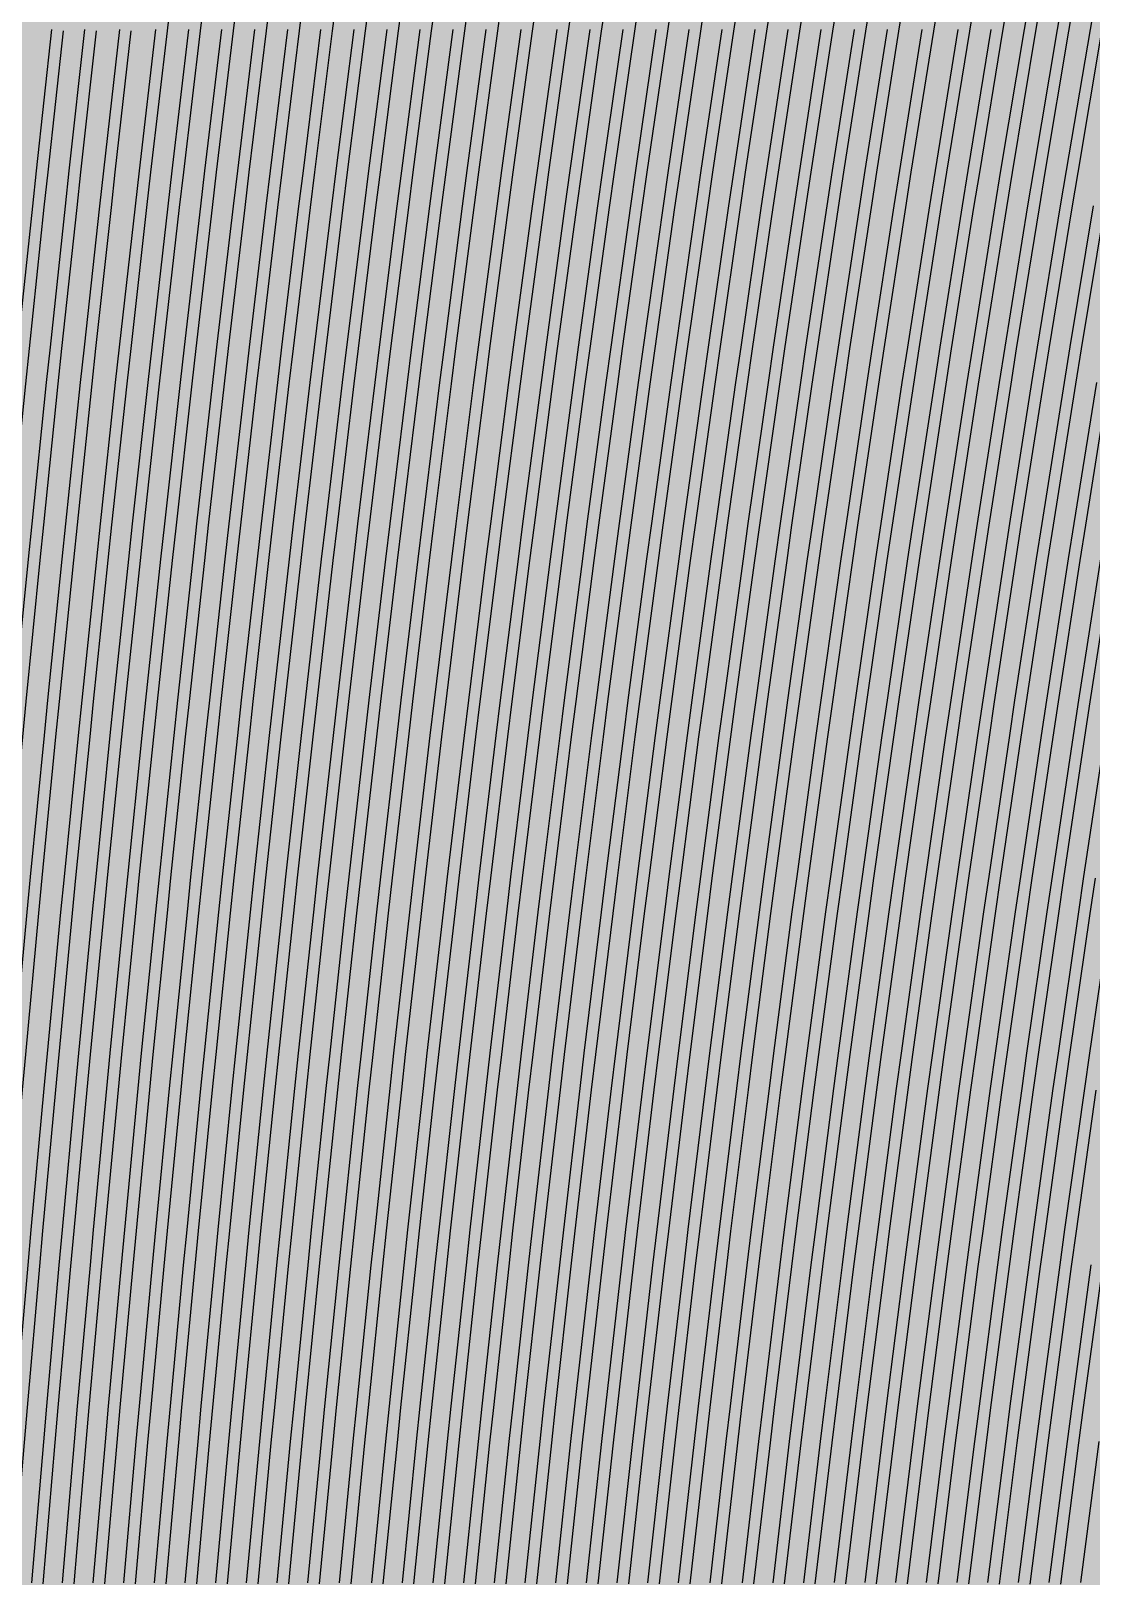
# Model space of a CAD drawing. Header units: metres. Extents: x -7240 to 10960, y -29667 to 1823.
# Drawn here: x 2195.5 to 2383.1, y -16984.4 to -16710.8 of the extents above; entities that cross this region are included whole.
import ezdxf

# ---------------------------------------------------------------- set-up
doc = ezdxf.new("R2010")
doc.units = ezdxf.units.M
doc.layers.add('Metal1', color=4, linetype='CONTINUOUS')
doc.layers.add('Polyimide', color=7, linetype='CONTINUOUS')

msp = doc.modelspace()

# ---------------------------------------------------------------- hatches: boundary and pattern name
at = {"layer": 'Polyimide'}
msp.add_hatch(color=7, dxfattribs=at).paths.add_polyline_path([(4088.45, -11806.89), (4098.72, -11851.21), (4115.58, -11893.47), (4138.63, -11932.7), (4167.35, -11967.99), (4201.08, -11998.53), (4239.03, -12023.62), (4280.35, -12042.68), (4349.18, -12073.73), (4413.2, -12113.76), (4471.26, -12162.04), (4522.3, -12217.69), (4565.39, -12279.7), (4599.74, -12346.94), (4624.73, -12418.19), (4639.91, -12492.16), (4645, -12567.5), (4639.91, -12642.84), (4624.73, -12716.8), (4599.74, -12788.06), (4565.39, -12855.3), (4522.3, -12917.31), (4471.26, -12972.96), (4413.2, -13021.24), (4349.18, -13061.27), (4280.35, -13092.32), (4239.03, -13111.38), (4201.08, -13136.47), (4167.35, -13167.01), (4138.63, -13202.3), (4115.58, -13241.52), (4098.72, -13283.78), (4088.45, -13328.11), (4085, -13373.48), (4085, -13567.5), (4099.45, -13861.55), (4142.64, -14152.77), (4214.18, -14438.35), (4313.36, -14715.55), (4439.24, -14981.69), (4590.59, -15234.21), (4765.97, -15470.68), (4963.68, -15688.82), (5181.82, -15886.53), (5418.29, -16061.91), (5670.81, -16213.26), (5936.95, -16339.14), (6214.15, -16438.32), (6499.73, -16509.85), (6790.95, -16553.05), (7085, -16567.5), (9960.38, -16567.5), (10038.79, -16571.35), (10116.45, -16582.87), (10192.6, -16601.95), (10266.52, -16628.4), (10337.49, -16661.96), (10404.83, -16702.32), (10467.89, -16749.09), (10526.06, -16801.81), (10578.78, -16859.98), (10625.55, -16923.04), (10665.91, -16990.38), (10699.48, -17061.35), (10725.93, -17135.27), (10745, -17211.43), (10756.52, -17289.08), (10760.38, -17367.5), (10760.38, -21957.3), (10721.61, -22012.91), (10685.97, -22070.59), (10653.58, -22130.14), (10624.53, -22191.39), (10598.92, -22254.16), (10576.82, -22318.25), (10558.3, -22383.46), (10543.41, -22449.6), (10532.21, -22516.46), (10524.72, -22583.84), (10520.97, -22651.53), (10520.97, -22719.32), (10524.72, -22787.01), (10532.21, -22854.38), (10543.41, -22921.24), (10558.3, -22987.38), (10576.82, -23052.6), (10598.92, -23116.68), (10624.53, -23179.45), (10653.58, -23240.71), (10685.97, -23300.26), (10721.61, -23357.93), (10760.38, -23413.54), (10760.38, -28667.5), (10756.52, -28745.91), (10745, -28823.57), (10725.93, -28899.73), (10699.48, -28973.65), (10665.91, -29044.62), (10625.55, -29111.96), (10578.78, -29175.01), (10526.06, -29233.19), (10467.89, -29285.91), (10404.83, -29332.68), (10337.49, -29373.04), (10266.52, -29406.6), (10192.6, -29433.05), (10116.45, -29452.13), (10038.79, -29463.65), (9960.38, -29467.5), (-6239.63, -29467.5), (-6318.04, -29463.65), (-6395.7, -29452.13), (-6471.85, -29433.05), (-6545.77, -29406.6), (-6616.74, -29373.04), (-6684.08, -29332.68), (-6747.14, -29285.91), (-6805.31, -29233.19), (-6858.03, -29175.01), (-6904.8, -29111.96), (-6945.16, -29044.62), (-6978.73, -28973.65), (-7005.18, -28899.73), (-7024.25, -28823.57), (-7035.77, -28745.91), (-7039.63, -28667.5), (-7039.63, -23426.32), (-6999.36, -23370.07), (-6962.33, -23311.63), (-6928.66, -23251.2), (-6898.45, -23188.96), (-6871.81, -23125.12), (-6848.81, -23059.88), (-6829.53, -22993.44), (-6814.04, -22926.02), (-6802.37, -22857.83), (-6794.57, -22789.09), (-6790.67, -22720.02), (-6790.67, -22650.84), (-6794.57, -22581.77), (-6802.37, -22513.03), (-6814.04, -22444.84), (-6829.53, -22377.42), (-6848.81, -22310.98), (-6871.81, -22245.74), (-6898.45, -22181.89), (-6928.66, -22119.66), (-6962.33, -22059.22), (-6999.36, -22000.79), (-7039.63, -21944.54), (-7039.63, -17367.5), (-7035.77, -17289.08), (-7024.25, -17211.43), (-7005.18, -17135.27), (-6978.73, -17061.35), (-6945.16, -16990.38), (-6904.8, -16923.04), (-6858.03, -16859.98), (-6805.31, -16801.81), (-6747.14, -16749.09), (-6684.08, -16702.32), (-6616.74, -16661.96), (-6545.77, -16628.4), (-6471.85, -16601.95), (-6395.7, -16582.87), (-6318.04, -16571.35), (-6239.63, -16567.5), (-3334, -16567.5), (-3039.95, -16553.05), (-2748.73, -16509.85), (-2463.15, -16438.32), (-2185.95, -16339.14), (-1919.81, -16213.26), (-1667.29, -16061.91), (-1430.82, -15886.53), (-1212.68, -15688.82), (-1014.97, -15470.68), (-839.59, -15234.21), (-688.24, -14981.69), (-562.36, -14715.55), (-463.18, -14438.35), (-391.64, -14152.77), (-348.45, -13861.55), (-334, -13567.5), (-334, -13373.48), (-337.45, -13328.11), (-347.72, -13283.78), (-364.58, -13241.52), (-387.63, -13202.3), (-416.35, -13167.01), (-450.08, -13136.47), (-488.03, -13111.38), (-529.35, -13092.32), (-529.35, -13092.32), (-598.18, -13061.27), (-662.2, -13021.24), (-720.26, -12972.96), (-771.3, -12917.31), (-814.39, -12855.3), (-848.74, -12788.06), (-873.73, -12716.8), (-888.91, -12642.84), (-894, -12567.5), (-888.91, -12492.16), (-873.73, -12418.19), (-848.74, -12346.94), (-814.39, -12279.7), (-771.3, -12217.69), (-720.26, -12162.04), (-662.2, -12113.76), (-598.18, -12073.73), (-529.35, -12042.68), (-488.03, -12023.62), (-450.08, -11998.53), (-416.35, -11967.99), (-387.63, -11932.7), (-364.58, -11893.47), (-347.72, -11851.21), (-337.45, -11806.89), (-334, -11761.52), (-334, -11074.31), (-337.45, -11028.94), (-347.72, -10984.62), (-364.58, -10942.36), (-387.63, -10903.13), (-416.35, -10867.84), (-450.08, -10837.3), (-488.03, -10812.21), (-529.35, -10793.16), (-529.35, -10793.16), (-598.18, -10762.1), (-662.2, -10722.07), (-720.26, -10673.8), (-771.3, -10618.15), (-814.39, -10556.13), (-848.74, -10488.89), (-873.73, -10417.64), (-888.91, -10343.67), (-894, -10268.33), (-888.91, -10192.99), (-873.73, -10119.03), (-848.74, -10047.77), (-814.39, -9980.53), (-771.3, -9918.52), (-720.26, -9862.87), (-662.2, -9814.59), (-598.18, -9774.56), (-529.35, -9743.51), (-488.03, -9724.45), (-450.08, -9699.36), (-416.35, -9668.82), (-387.63, -9633.53), (-364.58, -9594.31), (-347.72, -9552.05), (-337.45, -9507.72), (-334, -9462.35), (-334, -8775.14), (-337.45, -8729.78), (-347.72, -8685.45), (-364.58, -8643.19), (-387.63, -8603.96), (-416.35, -8568.68), (-450.08, -8538.14), (-488.03, -8513.05), (-529.35, -8493.99), (-529.35, -8493.99), (-598.18, -8462.94), (-662.2, -8422.91), (-720.26, -8374.63), (-771.3, -8318.98), (-814.39, -8256.97), (-848.74, -8189.73), (-873.73, -8118.47), (-888.91, -8044.5), (-894, -7969.17), (-888.91, -7893.83), (-873.73, -7819.86), (-848.74, -7748.61), (-814.39, -7681.36), (-771.3, -7619.35), (-720.26, -7563.7), (-662.2, -7515.42), (-598.18, -7475.4), (-529.35, -7444.34), (-529.35, -7444.34), (-488.03, -7425.28), (-450.08, -7400.2), (-416.35, -7369.66), (-387.63, -7334.37), (-364.58, -7295.14), (-347.72, -7252.88), (-337.45, -7208.56), (-334, -7163.19), (-334, -6475.98), (-337.45, -6430.61), (-347.72, -6386.29), (-364.58, -6344.02), (-387.63, -6304.8), (-416.35, -6269.51), (-450.08, -6238.97), (-488.03, -6213.88), (-529.35, -6194.82), (-529.35, -6194.82), (-598.18, -6163.77), (-662.2, -6123.74), (-720.26, -6075.46), (-771.3, -6019.81), (-814.39, -5957.8), (-848.74, -5890.56), (-873.73, -5819.31), (-888.91, -5745.34), (-894, -5670), (-888.91, -5594.66), (-873.73, -5520.69), (-848.74, -5449.44), (-814.39, -5382.2), (-771.3, -5320.19), (-720.26, -5264.54), (-662.2, -5216.26), (-598.18, -5176.23), (-529.35, -5145.18), (-529.35, -5145.18), (-488.03, -5126.12), (-450.08, -5101.03), (-416.35, -5070.49), (-387.63, -5035.2), (-364.58, -4995.98), (-347.72, -4953.71), (-337.45, -4909.39), (-334, -4864.02), (-334, 380), (-334, 1522.5), (-289, 1522.5), (-288.78, 1515.63), (-288.1, 1508.79), (-286.98, 1502.02), (-285.42, 1495.32), (-283.43, 1488.75), (-281.01, 1482.32), (-278.17, 1476.06), (-274.93, 1470), (-271.3, 1464.17), (-267.3, 1458.58), (-262.94, 1453.27), (-258.25, 1448.25), (-253.23, 1443.56), (-247.92, 1439.2), (-242.33, 1435.2), (-236.5, 1431.57), (-230.44, 1428.33), (-224.18, 1425.49), (-217.75, 1423.07), (-211.18, 1421.08), (-204.48, 1419.52), (-197.71, 1418.4), (-190.87, 1417.72), (-184, 1417.5), (-177.13, 1417.72), (-170.29, 1418.4), (-163.52, 1419.52), (-156.82, 1421.08), (-150.25, 1423.07), (-143.82, 1425.49), (-137.56, 1428.33), (-131.5, 1431.57), (-125.67, 1435.2), (-120.08, 1439.2), (-114.77, 1443.56), (-109.75, 1448.25), (-105.06, 1453.27), (-100.7, 1458.58), (-96.7, 1464.17), (-93.07, 1470), (-89.83, 1476.06), (-86.99, 1482.32), (-84.57, 1488.75), (-82.58, 1495.32), (-81.02, 1502.02), (-79.9, 1508.79), (-79.22, 1515.63), (-79, 1522.5), (1786, 1522.5), (3835, 1522.5), (3835.21, 1529.04), (3835.86, 1535.55), (3836.92, 1542.01), (3838.41, 1548.38), (3840.31, 1554.64), (3842.61, 1560.77), (3845.31, 1566.73), (3848.4, 1572.5), (3851.85, 1578.06), (3855.66, 1583.38), (3859.82, 1588.43), (3864.29, 1593.21), (3869.07, 1597.68), (3874.12, 1601.84), (3879.44, 1605.65), (3885, 1609.1), (3890.77, 1612.19), (3896.73, 1614.89), (3902.86, 1617.19), (3909.12, 1619.09), (3915.49, 1620.58), (3921.95, 1621.64), (3928.46, 1622.29), (3935, 1622.5), (3941.54, 1622.29), (3948.05, 1621.64), (3954.51, 1620.58), (3960.88, 1619.09), (3967.14, 1617.19), (3973.27, 1614.89), (3979.23, 1612.19), (3985, 1609.1), (3990.56, 1605.65), (3995.88, 1601.84), (4000.93, 1597.68), (4005.71, 1593.21), (4010.18, 1588.43), (4014.34, 1583.38), (4018.15, 1578.06), (4021.6, 1572.5), (4024.69, 1566.73), (4027.39, 1560.77), (4029.69, 1554.64), (4031.59, 1548.38), (4033.08, 1542.01), (4034.14, 1535.55), (4034.79, 1529.04), (4035, 1522.5), (4085, 1522.5), (4085, 380), (4085, 330), (4085, -4864.02), (4088.45, -4909.39), (4098.72, -4953.71), (4115.58, -4995.98), (4138.63, -5035.2), (4167.35, -5070.49), (4201.08, -5101.03), (4239.03, -5126.12), (4280.35, -5145.18), (4280.35, -5145.18), (4349.18, -5176.23), (4413.2, -5216.26), (4471.26, -5264.54), (4522.3, -5320.19), (4565.39, -5382.2), (4599.74, -5449.44), (4624.73, -5520.69), (4639.91, -5594.66), (4645, -5670), (4639.91, -5745.34), (4624.73, -5819.31), (4599.74, -5890.56), (4565.39, -5957.8), (4522.3, -6019.81), (4471.26, -6075.46), (4413.2, -6123.74), (4349.18, -6163.77), (4280.35, -6194.82), (4239.03, -6213.88), (4201.08, -6238.97), (4167.35, -6269.51), (4138.63, -6304.8), (4115.58, -6344.02), (4098.72, -6386.29), (4088.45, -6430.61), (4085, -6475.98), (4085, -11761.52), (4088.45, -11806.89)])

# ---------------------------------------------------------------- linework, layer by layer
at = {"layer": 'Metal1'}
for points in [[(2383.86, -16617.19), (2379.3, -16642.17), (2378.17, -16648.43), (2373.77, -16673.41), (2372.68, -16679.66), (2368.43, -16704.64), (2367.38, -16710.9), (2363.29, -16735.88), (2362.28, -16742.13), (2358.33, -16767.11), (2357.36, -16773.37), (2353.57, -16798.35), (2352.63, -16804.6), (2348.98, -16829.58), (2348.09, -16835.84), (2344.59, -16860.82), (2343.73, -16867.07), (2340.37, -16892.05), (2339.54, -16898.31), (2336.33, -16923.29), (2335.54, -16929.54), (2332.46, -16954.52), (2331.71, -16960.78), (2328.77, -16985.76)], [(2332.22, -16985.53), (2335.19, -16960.54), (2335.95, -16954.28), (2339.06, -16929.29), (2339.85, -16923.03), (2343.11, -16898.05), (2343.94, -16891.79), (2347.34, -16866.8), (2348.21, -16860.54), (2351.75, -16835.55), (2352.65, -16829.29), (2356.34, -16804.31), (2357.29, -16798.05), (2361.12, -16773.06), (2362.11, -16766.8), (2366.1, -16741.82), (2367.11, -16735.55), (2371.26, -16710.57), (2372.32, -16704.31), (2376.61, -16679.32), (2377.71, -16673.06), (2382.17, -16648.08), (2383.3, -16641.81)], [(2384.13, -16648.43), (2379.68, -16673.41), (2378.58, -16679.67), (2374.29, -16704.64), (2373.23, -16710.9), (2369.09, -16735.88), (2368.07, -16742.13), (2364.08, -16767.11), (2363.1, -16773.37), (2359.26, -16798.35), (2358.32, -16804.6), (2354.63, -16829.58), (2353.73, -16835.84), (2350.19, -16860.82), (2349.32, -16867.07), (2345.92, -16892.05), (2345.09, -16898.31), (2341.84, -16923.29), (2341.04, -16929.54), (2337.93, -16954.52), (2337.17, -16960.78), (2334.2, -16985.76)], [(2337.65, -16985.52), (2340.65, -16960.54), (2341.42, -16954.28), (2344.56, -16929.29), (2345.37, -16923.03), (2348.65, -16898.05), (2349.5, -16891.78), (2352.93, -16866.8), (2353.81, -16860.54), (2357.39, -16835.55), (2358.3, -16829.29), (2362.03, -16804.31), (2362.98, -16798.04), (2366.86, -16773.06), (2367.85, -16766.8), (2371.89, -16741.81), (2372.92, -16735.55), (2377.1, -16710.57), (2378.17, -16704.3), (2382.52, -16679.32), (2383.63, -16673.06)], [(2384.49, -16679.67), (2380.14, -16704.64), (2379.08, -16710.9), (2374.89, -16735.88), (2373.86, -16742.14), (2369.83, -16767.11), (2368.84, -16773.37), (2364.96, -16798.35), (2364.01, -16804.6), (2360.28, -16829.58), (2359.37, -16835.84), (2355.79, -16860.82), (2354.91, -16867.07), (2351.48, -16892.05), (2350.64, -16898.31), (2347.35, -16923.29), (2346.54, -16929.54), (2343.4, -16954.52), (2342.63, -16960.78), (2339.63, -16985.76)], [(2220.29, -16704.59), (2219.55, -16710.84), (2216.64, -16735.83), (2215.93, -16742.08), (2213.13, -16767.07), (2212.44, -16773.32), (2209.75, -16798.3), (2209.09, -16804.55), (2206.5, -16829.54), (2205.87, -16835.79), (2203.38, -16860.78), (2202.77, -16867.03), (2200.39, -16892.01), (2199.81, -16898.26), (2197.52, -16923.25), (2196.97, -16929.5), (2194.78, -16954.49), (2194.25, -16960.74), (2192.17, -16985.72)], [(2226.15, -16704.59), (2225.39, -16710.85), (2222.44, -16735.83), (2221.72, -16742.08), (2218.88, -16767.07), (2218.18, -16773.32), (2215.45, -16798.3), (2214.78, -16804.56), (2212.15, -16829.54), (2211.5, -16835.79), (2208.98, -16860.78), (2208.36, -16867.03), (2205.94, -16892.01), (2205.35, -16898.27), (2203.04, -16923.25), (2202.47, -16929.5), (2200.25, -16954.49), (2199.71, -16960.74), (2197.6, -16985.73)], [(2232, -16704.6), (2231.24, -16710.85), (2228.25, -16735.83), (2227.51, -16742.08), (2224.63, -16767.07), (2223.92, -16773.32), (2221.14, -16798.31), (2220.46, -16804.56), (2217.8, -16829.54), (2217.14, -16835.79), (2214.58, -16860.78), (2213.95, -16867.03), (2211.5, -16892.02), (2210.9, -16898.27), (2208.55, -16923.25), (2207.97, -16929.5), (2205.72, -16954.49), (2205.17, -16960.74), (2203.03, -16985.73)], [(2237.86, -16704.6), (2237.09, -16710.85), (2234.05, -16735.83), (2233.3, -16742.09), (2230.37, -16767.07), (2229.66, -16773.32), (2226.84, -16798.31), (2226.15, -16804.56), (2223.44, -16829.54), (2222.78, -16835.8), (2220.18, -16860.78), (2219.55, -16867.03), (2217.05, -16892.02), (2216.44, -16898.27), (2214.06, -16923.25), (2213.47, -16929.51), (2211.19, -16954.49), (2210.64, -16960.74), (2208.46, -16985.73)], [(2243.72, -16704.6), (2242.93, -16710.85), (2239.85, -16735.84), (2239.09, -16742.09), (2236.12, -16767.07), (2235.39, -16773.32), (2232.54, -16798.31), (2231.84, -16804.56), (2229.09, -16829.55), (2228.42, -16835.8), (2225.78, -16860.78), (2225.14, -16867.03), (2222.61, -16892.02), (2221.99, -16898.27), (2219.57, -16923.26), (2218.98, -16929.51), (2216.66, -16954.49), (2216.1, -16960.74), (2213.89, -16985.73)], [(2249.57, -16704.6), (2248.78, -16710.85), (2245.65, -16735.84), (2244.88, -16742.09), (2241.87, -16767.07), (2241.13, -16773.33), (2238.23, -16798.31), (2237.52, -16804.56), (2234.74, -16829.55), (2234.06, -16835.8), (2231.38, -16860.78), (2230.73, -16867.04), (2228.16, -16892.02), (2227.54, -16898.27), (2225.08, -16923.26), (2224.48, -16929.51), (2222.13, -16954.49), (2221.56, -16960.74), (2219.32, -16985.73)], [(2255.43, -16704.6), (2254.62, -16710.86), (2251.45, -16735.84), (2250.67, -16742.09), (2247.62, -16767.08), (2246.87, -16773.33), (2243.93, -16798.31), (2243.21, -16804.56), (2240.39, -16829.55), (2239.69, -16835.8), (2236.98, -16860.79), (2236.32, -16867.04), (2233.72, -16892.02), (2233.08, -16898.27), (2230.59, -16923.26), (2229.98, -16929.51), (2227.6, -16954.49), (2227.02, -16960.75), (2224.75, -16985.73)], [(2261.29, -16704.61), (2260.47, -16710.86), (2257.25, -16735.84), (2256.46, -16742.09), (2253.37, -16767.08), (2252.61, -16773.33), (2249.63, -16798.31), (2248.9, -16804.57), (2246.03, -16829.55), (2245.33, -16835.8), (2242.58, -16860.79), (2241.91, -16867.04), (2239.27, -16892.02), (2238.63, -16898.27), (2236.1, -16923.26), (2235.49, -16929.51), (2233.07, -16954.5), (2232.48, -16960.75), (2230.18, -16985.73)], [(2267.15, -16704.61), (2266.31, -16710.86), (2263.06, -16735.84), (2262.25, -16742.1), (2259.12, -16767.08), (2258.35, -16773.33), (2255.32, -16798.32), (2254.58, -16804.57), (2251.68, -16829.55), (2250.97, -16835.8), (2248.18, -16860.79), (2247.5, -16867.04), (2244.83, -16892.02), (2244.17, -16898.28), (2241.61, -16923.26), (2240.99, -16929.51), (2238.54, -16954.5), (2237.94, -16960.75), (2235.61, -16985.73)], [(2273, -16704.61), (2272.16, -16710.86), (2268.86, -16735.84), (2268.05, -16742.1), (2264.86, -16767.08), (2264.08, -16773.33), (2261.02, -16798.32), (2260.27, -16804.57), (2257.33, -16829.55), (2256.61, -16835.81), (2253.78, -16860.79), (2253.09, -16867.04), (2250.38, -16892.03), (2249.72, -16898.28), (2247.13, -16923.26), (2246.49, -16929.51), (2244.01, -16954.5), (2243.4, -16960.75), (2241.04, -16985.74)], [(2278.86, -16704.61), (2278.01, -16710.86), (2274.66, -16735.85), (2273.84, -16742.1), (2270.61, -16767.08), (2269.82, -16773.34), (2266.72, -16798.32), (2265.96, -16804.57), (2262.98, -16829.55), (2262.25, -16835.81), (2259.38, -16860.79), (2258.68, -16867.04), (2255.94, -16892.03), (2255.26, -16898.28), (2252.64, -16923.26), (2251.99, -16929.52), (2249.48, -16954.5), (2248.87, -16960.75), (2246.47, -16985.74)], [(2285.04, -16704.61), (2284.17, -16710.87), (2280.76, -16735.85), (2279.92, -16742.1), (2276.64, -16767.08), (2275.84, -16773.34), (2272.68, -16798.32), (2271.9, -16804.57), (2268.87, -16829.56), (2268.12, -16835.81), (2265.21, -16860.79), (2264.49, -16867.05), (2261.7, -16892.03), (2261.02, -16898.28), (2258.34, -16923.27), (2257.68, -16929.52), (2255.13, -16954.5), (2254.5, -16960.75), (2252.06, -16985.74)], [(2291.43, -16704.62), (2290.54, -16710.87), (2287.06, -16735.85), (2286.21, -16742.11), (2282.86, -16767.09), (2282.03, -16773.34), (2278.81, -16798.32), (2278.02, -16804.58), (2274.92, -16829.56), (2274.16, -16835.81), (2271.18, -16860.8), (2270.45, -16867.05), (2267.6, -16892.03), (2266.9, -16898.28), (2264.17, -16923.27), (2263.5, -16929.52), (2260.89, -16954.5), (2260.25, -16960.76), (2257.76, -16985.74)], [(2297.29, -16704.62), (2296.39, -16710.87), (2292.87, -16735.85), (2292, -16742.11), (2288.61, -16767.09), (2287.77, -16773.34), (2284.51, -16798.32), (2283.71, -16804.58), (2280.57, -16829.56), (2279.8, -16835.81), (2276.78, -16860.8), (2276.05, -16867.05), (2273.16, -16892.03), (2272.45, -16898.29), (2269.68, -16923.27), (2269, -16929.52), (2266.36, -16954.51), (2265.71, -16960.76), (2263.19, -16985.74)], [(2303.15, -16704.62), (2302.24, -16710.87), (2298.67, -16735.85), (2297.79, -16742.11), (2294.35, -16767.09), (2293.51, -16773.34), (2290.2, -16798.33), (2289.39, -16804.58), (2286.21, -16829.56), (2285.43, -16835.82), (2282.38, -16860.8), (2281.64, -16867.05), (2278.71, -16892.03), (2277.99, -16898.29), (2275.19, -16923.27), (2274.51, -16929.52), (2271.83, -16954.51), (2271.17, -16960.76), (2268.62, -16985.74)], [(2309, -16704.62), (2308.08, -16710.88), (2304.47, -16735.86), (2303.58, -16742.11), (2300.1, -16767.09), (2299.25, -16773.35), (2295.9, -16798.33), (2295.08, -16804.58), (2291.86, -16829.56), (2291.07, -16835.82), (2287.98, -16860.8), (2287.23, -16867.05), (2284.27, -16892.04), (2283.54, -16898.29), (2280.7, -16923.27), (2280.01, -16929.52), (2277.3, -16954.51), (2276.63, -16960.76), (2274.05, -16985.74)], [(2314.86, -16704.62), (2313.93, -16710.88), (2310.27, -16735.86), (2309.37, -16742.11), (2305.85, -16767.09), (2304.99, -16773.35), (2301.6, -16798.33), (2300.77, -16804.58), (2297.51, -16829.57), (2296.71, -16835.82), (2293.58, -16860.8), (2292.82, -16867.05), (2289.82, -16892.04), (2289.09, -16898.29), (2286.22, -16923.27), (2285.51, -16929.53), (2282.77, -16954.51), (2282.1, -16960.76), (2279.48, -16985.75)], [(2320.72, -16704.62), (2319.77, -16710.88), (2316.07, -16735.86), (2315.16, -16742.12), (2311.6, -16767.1), (2310.72, -16773.35), (2307.29, -16798.33), (2306.45, -16804.59), (2303.16, -16829.57), (2302.35, -16835.82), (2299.18, -16860.8), (2298.41, -16867.06), (2295.37, -16892.04), (2294.63, -16898.29), (2291.73, -16923.27), (2291.02, -16929.53), (2288.24, -16954.51), (2287.56, -16960.76), (2284.91, -16985.75)], [(2326.57, -16704.63), (2325.62, -16710.88), (2321.87, -16735.86), (2320.95, -16742.12), (2317.35, -16767.1), (2316.46, -16773.35), (2312.99, -16798.33), (2312.14, -16804.59), (2308.8, -16829.57), (2307.99, -16835.82), (2304.78, -16860.8), (2304, -16867.06), (2300.93, -16892.04), (2300.18, -16898.29), (2297.24, -16923.28), (2296.52, -16929.53), (2293.71, -16954.51), (2293.02, -16960.76), (2290.34, -16985.75)], [(2332.43, -16704.63), (2331.46, -16710.88), (2327.68, -16735.86), (2326.74, -16742.12), (2323.1, -16767.1), (2322.2, -16773.35), (2318.69, -16798.33), (2317.83, -16804.59), (2314.45, -16829.57), (2313.62, -16835.82), (2310.38, -16860.81), (2309.59, -16867.06), (2306.48, -16892.04), (2305.72, -16898.29), (2302.75, -16923.28), (2302.02, -16929.53), (2299.18, -16954.51), (2298.48, -16960.77), (2295.77, -16985.75)], [(2338.29, -16704.63), (2337.31, -16710.89), (2333.48, -16735.87), (2332.53, -16742.12), (2328.84, -16767.1), (2327.94, -16773.36), (2324.39, -16798.34), (2323.51, -16804.59), (2320.1, -16829.57), (2319.26, -16835.83), (2315.98, -16860.81), (2315.18, -16867.06), (2312.04, -16892.04), (2311.27, -16898.3), (2308.26, -16923.28), (2307.52, -16929.53), (2304.65, -16954.51), (2303.94, -16960.77), (2301.19, -16985.75)], [(2344.14, -16704.63), (2343.16, -16710.89), (2339.28, -16735.87), (2338.33, -16742.12), (2334.59, -16767.1), (2333.67, -16773.36), (2330.08, -16798.34), (2329.2, -16804.59), (2325.75, -16829.57), (2324.9, -16835.83), (2321.59, -16860.81), (2320.77, -16867.06), (2317.59, -16892.04), (2316.82, -16898.3), (2313.77, -16923.28), (2313.03, -16929.53), (2310.12, -16954.52), (2309.4, -16960.77), (2306.62, -16985.75)], [(2350, -16704.63), (2349, -16710.89), (2345.08, -16735.87), (2344.12, -16742.12), (2340.34, -16767.1), (2339.41, -16773.36), (2335.78, -16798.34), (2334.89, -16804.59), (2331.39, -16829.57), (2330.54, -16835.83), (2327.19, -16860.81), (2326.36, -16867.06), (2323.15, -16892.05), (2322.36, -16898.3), (2319.28, -16923.28), (2318.53, -16929.53), (2315.59, -16954.52), (2314.87, -16960.77), (2312.05, -16985.75)], [(2356.18, -16704.64), (2355.16, -16710.89), (2351.18, -16735.87), (2350.2, -16742.13), (2346.37, -16767.11), (2345.43, -16773.36), (2341.74, -16798.34), (2340.83, -16804.6), (2337.29, -16829.58), (2336.42, -16835.83), (2333.01, -16860.81), (2332.18, -16867.07), (2328.91, -16892.05), (2328.11, -16898.3), (2324.99, -16923.28), (2324.22, -16929.54), (2321.23, -16954.52), (2320.5, -16960.77), (2317.65, -16985.75)], [(2362.57, -16704.64), (2361.54, -16710.9), (2357.48, -16735.87), (2356.49, -16742.13), (2352.58, -16767.11), (2351.63, -16773.36), (2347.87, -16798.34), (2346.95, -16804.6), (2343.34, -16829.58), (2342.45, -16835.83), (2338.99, -16860.81), (2338.14, -16867.07), (2334.81, -16892.05), (2334, -16898.3), (2330.82, -16923.29), (2330.04, -16929.54), (2326.99, -16954.52), (2326.25, -16960.77), (2323.34, -16985.76)], [(2343.08, -16985.52), (2346.11, -16960.54), (2346.89, -16954.28), (2350.06, -16929.29), (2350.88, -16923.03), (2354.2, -16898.04), (2355.05, -16891.78), (2358.52, -16866.8), (2359.41, -16860.54), (2363.02, -16835.55), (2363.95, -16829.29), (2367.72, -16804.31), (2368.68, -16798.04), (2372.6, -16773.06), (2373.6, -16766.8), (2377.68, -16741.81), (2378.72, -16735.55), (2382.95, -16710.57), (2384.03, -16704.3)], [(2173.45, -16985.56), (2175.41, -16960.57), (2175.91, -16954.32), (2177.96, -16929.33), (2178.49, -16923.08), (2180.63, -16898.09), (2181.18, -16891.83), (2183.42, -16866.84), (2183.99, -16860.59), (2186.32, -16835.6), (2186.92, -16829.34), (2189.35, -16804.35), (2189.97, -16798.1), (2192.5, -16773.11), (2193.15, -16766.85), (2195.78, -16741.86), (2196.45, -16735.61), (2199.18, -16710.62)], [(2201.17, -16710.84), (2198.44, -16735.82), (2197.77, -16742.07), (2195.14, -16767.06), (2194.49, -16773.31), (2191.96, -16798.3), (2191.34, -16804.55), (2188.91, -16829.53), (2188.31, -16835.78), (2185.98, -16860.77), (2185.41, -16867.02), (2183.17, -16892.01), (2182.62, -16898.26), (2180.48, -16923.24), (2179.96, -16929.49), (2177.91, -16954.48), (2177.41, -16960.73), (2175.45, -16985.72)], [(2178.88, -16985.56), (2180.87, -16960.57), (2181.38, -16954.32), (2183.47, -16929.33), (2184, -16923.07), (2186.18, -16898.08), (2186.73, -16891.83), (2189.01, -16866.84), (2189.59, -16860.58), (2191.96, -16835.59), (2192.57, -16829.34), (2195.04, -16804.35), (2195.67, -16798.1), (2198.24, -16773.11), (2198.9, -16766.85), (2201.57, -16741.86), (2202.25, -16735.61), (2205.02, -16710.62)], [(2207.01, -16710.84), (2204.24, -16735.82), (2203.56, -16742.08), (2200.88, -16767.06), (2200.23, -16773.31), (2197.66, -16798.3), (2197.03, -16804.55), (2194.56, -16829.53), (2193.95, -16835.79), (2191.58, -16860.77), (2191, -16867.02), (2188.73, -16892.01), (2188.17, -16898.26), (2185.99, -16923.25), (2185.46, -16929.5), (2183.38, -16954.48), (2182.87, -16960.73), (2180.88, -16985.72)], [(2184.48, -16985.56), (2186.51, -16960.57), (2187.03, -16954.32), (2189.16, -16929.33), (2189.7, -16923.07), (2191.93, -16898.08), (2192.5, -16891.83), (2194.82, -16866.84), (2195.41, -16860.58), (2197.84, -16835.59), (2198.46, -16829.34), (2200.98, -16804.35), (2201.63, -16798.09), (2204.25, -16773.1), (2204.92, -16766.85), (2207.66, -16741.86), (2208.35, -16735.6), (2211.19, -16710.61)], [(2213.17, -16710.84), (2210.34, -16735.83), (2209.64, -16742.08), (2206.91, -16767.06), (2206.24, -16773.31), (2203.62, -16798.3), (2202.97, -16804.55), (2200.45, -16829.54), (2199.83, -16835.79), (2197.41, -16860.77), (2196.81, -16867.02), (2194.49, -16892.01), (2193.92, -16898.26), (2191.69, -16923.25), (2191.15, -16929.5), (2189.02, -16954.49), (2188.5, -16960.74), (2186.47, -16985.72)], [(2190.18, -16985.56), (2192.26, -16960.57), (2192.79, -16954.32), (2194.97, -16929.32), (2195.53, -16923.07), (2197.81, -16898.08), (2198.4, -16891.83), (2200.78, -16866.84), (2201.39, -16860.58), (2203.88, -16835.59), (2204.51, -16829.34), (2207.1, -16804.35), (2207.76, -16798.09), (2210.45, -16773.1), (2211.14, -16766.85), (2213.94, -16741.86), (2214.66, -16735.6), (2217.56, -16710.61)], [(2195.61, -16985.56), (2197.72, -16960.57), (2198.26, -16954.31), (2200.48, -16929.32), (2201.04, -16923.07), (2203.36, -16898.08), (2203.95, -16891.82), (2206.37, -16866.83), (2206.99, -16860.58), (2209.51, -16835.59), (2210.16, -16829.33), (2212.79, -16804.34), (2213.46, -16798.09), (2216.19, -16773.1), (2216.89, -16766.84), (2219.73, -16741.85), (2220.46, -16735.6), (2223.41, -16710.61)], [(2201.04, -16985.56), (2203.18, -16960.57), (2203.73, -16954.31), (2205.98, -16929.32), (2206.56, -16923.07), (2208.91, -16898.08), (2209.51, -16891.82), (2211.96, -16866.83), (2212.59, -16860.58), (2215.15, -16835.59), (2215.81, -16829.33), (2218.47, -16804.34), (2219.16, -16798.09), (2221.93, -16773.1), (2222.64, -16766.84), (2225.52, -16741.85), (2226.26, -16735.6), (2229.25, -16710.61)], [(2206.47, -16985.56), (2208.64, -16960.57), (2209.2, -16954.31), (2211.48, -16929.32), (2212.07, -16923.07), (2214.45, -16898.08), (2215.06, -16891.82), (2217.56, -16866.83), (2218.19, -16860.58), (2220.79, -16835.59), (2221.45, -16829.33), (2224.16, -16804.34), (2224.85, -16798.09), (2227.67, -16773.1), (2228.39, -16766.84), (2231.31, -16741.85), (2232.06, -16735.6), (2235.1, -16710.61)], [(2211.9, -16985.56), (2214.11, -16960.56), (2214.67, -16954.31), (2216.99, -16929.32), (2217.58, -16923.06), (2220, -16898.08), (2220.62, -16891.82), (2223.15, -16866.83), (2223.79, -16860.57), (2226.43, -16835.59), (2227.1, -16829.33), (2229.85, -16804.34), (2230.55, -16798.08), (2233.41, -16773.1), (2234.14, -16766.84), (2237.11, -16741.85), (2237.86, -16735.59), (2240.95, -16710.61)], [(2217.33, -16985.55), (2219.57, -16960.56), (2220.14, -16954.31), (2222.49, -16929.32), (2223.09, -16923.06), (2225.55, -16898.07), (2226.17, -16891.82), (2228.74, -16866.83), (2229.39, -16860.57), (2232.07, -16835.58), (2232.75, -16829.33), (2235.54, -16804.34), (2236.25, -16798.08), (2239.15, -16773.09), (2239.88, -16766.84), (2242.9, -16741.85), (2243.67, -16735.59), (2246.79, -16710.6)], [(2222.76, -16985.55), (2225.03, -16960.56), (2225.61, -16954.31), (2227.99, -16929.32), (2228.6, -16923.06), (2231.09, -16898.07), (2231.73, -16891.82), (2234.33, -16866.83), (2234.99, -16860.57), (2237.71, -16835.58), (2238.4, -16829.33), (2241.22, -16804.34), (2241.94, -16798.08), (2244.88, -16773.09), (2245.63, -16766.84), (2248.69, -16741.85), (2249.47, -16735.59), (2252.64, -16710.6)], [(2228.19, -16985.55), (2230.49, -16960.56), (2231.08, -16954.31), (2233.49, -16929.32), (2234.11, -16923.06), (2236.64, -16898.07), (2237.28, -16891.82), (2239.92, -16866.83), (2240.59, -16860.57), (2243.34, -16835.58), (2244.05, -16829.32), (2246.91, -16804.34), (2247.64, -16798.08), (2250.62, -16773.09), (2251.38, -16766.83), (2254.48, -16741.85), (2255.27, -16735.59), (2258.49, -16710.6)], [(2233.62, -16985.55), (2235.95, -16960.56), (2236.55, -16954.3), (2239, -16929.32), (2239.62, -16923.06), (2242.18, -16898.07), (2242.84, -16891.81), (2245.51, -16866.83), (2246.19, -16860.57), (2248.98, -16835.58), (2249.69, -16829.32), (2252.6, -16804.33), (2253.34, -16798.08), (2256.36, -16773.09), (2257.13, -16766.83), (2260.27, -16741.84), (2261.07, -16735.59), (2264.33, -16710.6)], [(2239.05, -16985.55), (2241.41, -16960.56), (2242.02, -16954.3), (2244.5, -16929.31), (2245.14, -16923.06), (2247.73, -16898.07), (2248.39, -16891.81), (2251.1, -16866.82), (2251.8, -16860.57), (2254.62, -16835.58), (2255.34, -16829.32), (2258.28, -16804.33), (2259.04, -16798.08), (2262.1, -16773.09), (2262.88, -16766.83), (2266.06, -16741.84), (2266.87, -16735.58), (2270.18, -16710.6)], [(2244.48, -16985.55), (2246.88, -16960.56), (2247.49, -16954.3), (2250, -16929.31), (2250.65, -16923.06), (2253.28, -16898.07), (2253.95, -16891.81), (2256.69, -16866.82), (2257.4, -16860.57), (2260.26, -16835.58), (2260.99, -16829.32), (2263.97, -16804.33), (2264.73, -16798.07), (2267.84, -16773.09), (2268.63, -16766.83), (2271.85, -16741.84), (2272.68, -16735.58), (2276.02, -16710.6)], [(2250.07, -16985.55), (2252.51, -16960.56), (2253.14, -16954.3), (2255.7, -16929.31), (2256.35, -16923.05), (2259.03, -16898.07), (2259.71, -16891.81), (2262.51, -16866.82), (2263.22, -16860.56), (2266.14, -16835.58), (2266.88, -16829.32), (2269.92, -16804.33), (2270.69, -16798.07), (2273.85, -16773.08), (2274.66, -16766.83), (2277.94, -16741.84), (2278.78, -16735.58), (2282.19, -16710.59)], [(2255.77, -16985.54), (2258.26, -16960.55), (2258.9, -16954.3), (2261.51, -16929.31), (2262.18, -16923.05), (2264.91, -16898.06), (2265.61, -16891.81), (2268.47, -16866.82), (2269.2, -16860.56), (2272.17, -16835.57), (2272.93, -16829.32), (2276.03, -16804.33), (2276.83, -16798.07), (2280.05, -16773.08), (2280.87, -16766.82), (2284.23, -16741.84), (2285.08, -16735.58), (2288.56, -16710.59)], [(2261.2, -16985.54), (2263.72, -16960.55), (2264.37, -16954.3), (2267.02, -16929.31), (2267.69, -16923.05), (2270.46, -16898.06), (2271.17, -16891.81), (2274.06, -16866.82), (2274.8, -16860.56), (2277.81, -16835.57), (2278.58, -16829.31), (2281.72, -16804.33), (2282.52, -16798.07), (2285.79, -16773.08), (2286.62, -16766.82), (2290.02, -16741.84), (2290.88, -16735.58), (2294.41, -16710.59)], [(2266.63, -16985.54), (2269.18, -16960.55), (2269.84, -16954.3), (2272.52, -16929.31), (2273.21, -16923.05), (2276.01, -16898.06), (2276.72, -16891.8), (2279.65, -16866.82), (2280.4, -16860.56), (2283.45, -16835.57), (2284.23, -16829.31), (2287.41, -16804.33), (2288.22, -16798.07), (2291.53, -16773.08), (2292.37, -16766.82), (2295.81, -16741.83), (2296.69, -16735.57), (2300.26, -16710.59)], [(2272.06, -16985.54), (2274.65, -16960.55), (2275.31, -16954.29), (2278.02, -16929.31), (2278.72, -16923.05), (2281.55, -16898.06), (2282.28, -16891.8), (2285.24, -16866.82), (2286, -16860.56), (2289.09, -16835.57), (2289.88, -16829.31), (2293.1, -16804.32), (2293.92, -16798.07), (2297.27, -16773.08), (2298.12, -16766.82), (2301.6, -16741.83), (2302.49, -16735.57), (2306.1, -16710.59)], [(2277.49, -16985.54), (2280.11, -16960.55), (2280.78, -16954.29), (2283.52, -16929.3), (2284.23, -16923.05), (2287.1, -16898.06), (2287.83, -16891.8), (2290.83, -16866.81), (2291.6, -16860.56), (2294.73, -16835.57), (2295.53, -16829.31), (2298.78, -16804.32), (2299.62, -16798.06), (2303, -16773.08), (2303.87, -16766.82), (2307.39, -16741.83), (2308.29, -16735.57), (2311.95, -16710.59)], [(2282.92, -16985.54), (2285.57, -16960.55), (2286.25, -16954.29), (2289.03, -16929.3), (2289.74, -16923.05), (2292.65, -16898.06), (2293.39, -16891.8), (2296.42, -16866.81), (2297.2, -16860.55), (2300.36, -16835.57), (2301.17, -16829.31), (2304.47, -16804.32), (2305.31, -16798.06), (2308.74, -16773.08), (2309.62, -16766.82), (2313.18, -16741.83), (2314.09, -16735.57), (2317.79, -16710.58)], [(2288.35, -16985.54), (2291.03, -16960.55), (2291.72, -16954.29), (2294.53, -16929.3), (2295.25, -16923.04), (2298.19, -16898.06), (2298.94, -16891.8), (2302.02, -16866.81), (2302.8, -16860.55), (2306, -16835.57), (2306.82, -16829.31), (2310.16, -16804.32), (2311.01, -16798.06), (2314.48, -16773.07), (2315.37, -16766.81), (2318.97, -16741.83), (2319.9, -16735.57), (2323.64, -16710.58)], [(2293.78, -16985.54), (2296.49, -16960.55), (2297.19, -16954.29), (2300.03, -16929.3), (2300.76, -16923.04), (2303.74, -16898.06), (2304.5, -16891.8), (2307.61, -16866.81), (2308.4, -16860.55), (2311.64, -16835.56), (2312.47, -16829.3), (2315.84, -16804.32), (2316.71, -16798.06), (2320.22, -16773.07), (2321.12, -16766.81), (2324.77, -16741.83), (2325.7, -16735.57), (2329.49, -16710.58)], [(2299.21, -16985.53), (2301.95, -16960.55), (2302.66, -16954.29), (2305.54, -16929.3), (2306.27, -16923.04), (2309.28, -16898.05), (2310.05, -16891.8), (2313.2, -16866.81), (2314, -16860.55), (2317.28, -16835.56), (2318.12, -16829.3), (2321.53, -16804.32), (2322.4, -16798.06), (2325.96, -16773.07), (2326.86, -16766.81), (2330.56, -16741.83), (2331.5, -16735.56), (2335.33, -16710.58)], [(2304.64, -16985.53), (2307.42, -16960.54), (2308.13, -16954.29), (2311.04, -16929.3), (2311.79, -16923.04), (2314.83, -16898.05), (2315.61, -16891.79), (2318.79, -16866.81), (2319.6, -16860.55), (2322.92, -16835.56), (2323.77, -16829.3), (2327.22, -16804.32), (2328.1, -16798.06), (2331.7, -16773.07), (2332.61, -16766.81), (2336.35, -16741.82), (2337.3, -16735.56), (2341.18, -16710.58)], [(2310.07, -16985.53), (2312.88, -16960.54), (2313.6, -16954.29), (2316.54, -16929.3), (2317.3, -16923.04), (2320.38, -16898.05), (2321.16, -16891.79), (2324.38, -16866.81), (2325.2, -16860.55), (2328.56, -16835.56), (2329.41, -16829.3), (2332.91, -16804.31), (2333.8, -16798.05), (2337.43, -16773.07), (2338.36, -16766.81), (2342.14, -16741.82), (2343.1, -16735.56), (2347.03, -16710.58)], [(2315.66, -16985.53), (2318.51, -16960.54), (2319.24, -16954.28), (2322.23, -16929.3), (2323, -16923.04), (2326.13, -16898.05), (2326.93, -16891.79), (2330.19, -16866.8), (2331.03, -16860.54), (2334.43, -16835.56), (2335.3, -16829.3), (2338.85, -16804.31), (2339.76, -16798.05), (2343.45, -16773.07), (2344.39, -16766.81), (2348.23, -16741.82), (2349.21, -16735.56), (2353.19, -16710.57)], [(2321.36, -16985.53), (2324.26, -16960.54), (2325.01, -16954.28), (2328.05, -16929.29), (2328.83, -16923.04), (2332.01, -16898.05), (2332.83, -16891.79), (2336.15, -16866.8), (2337, -16860.54), (2340.47, -16835.56), (2341.36, -16829.3), (2344.97, -16804.31), (2345.89, -16798.05), (2349.65, -16773.06), (2350.61, -16766.8), (2354.51, -16741.82), (2355.51, -16735.56), (2359.56, -16710.57)], [(2326.79, -16985.53), (2329.72, -16960.54), (2330.48, -16954.28), (2333.55, -16929.29), (2334.34, -16923.03), (2337.56, -16898.05), (2338.38, -16891.79), (2341.75, -16866.8), (2342.6, -16860.54), (2346.11, -16835.56), (2347.01, -16829.29), (2350.66, -16804.31), (2351.59, -16798.05), (2355.39, -16773.06), (2356.36, -16766.8), (2360.3, -16741.82), (2361.31, -16735.55), (2365.41, -16710.57)], [(2384.92, -16710.9), (2380.69, -16735.88), (2379.65, -16742.14), (2375.58, -16767.12), (2374.58, -16773.37), (2370.66, -16798.35), (2369.69, -16804.61), (2365.93, -16829.59), (2365, -16835.84), (2361.39, -16860.82), (2360.5, -16867.08), (2357.03, -16892.06), (2356.18, -16898.31), (2352.86, -16923.29), (2352.05, -16929.54), (2348.87, -16954.53), (2348.1, -16960.78), (2345.06, -16985.76)], [(2348.51, -16985.52), (2351.57, -16960.53), (2352.36, -16954.28), (2355.57, -16929.29), (2356.39, -16923.03), (2359.75, -16898.04), (2360.61, -16891.78), (2364.11, -16866.8), (2365.01, -16860.54), (2368.66, -16835.55), (2369.6, -16829.29), (2373.4, -16804.3), (2374.38, -16798.04), (2378.34, -16773.06), (2379.35, -16766.79), (2383.47, -16741.81)], [(2385.44, -16742.14), (2381.33, -16767.12), (2380.31, -16773.37), (2376.35, -16798.35), (2375.38, -16804.61), (2371.58, -16829.59), (2370.64, -16835.84), (2366.99, -16860.82), (2366.09, -16867.08), (2362.59, -16892.06), (2361.73, -16898.31), (2358.37, -16923.29), (2357.55, -16929.55), (2354.34, -16954.53), (2353.56, -16960.78), (2350.49, -16985.76)], [(2353.94, -16985.52), (2357.03, -16960.53), (2357.83, -16954.27), (2361.07, -16929.29), (2361.9, -16923.03), (2365.29, -16898.04), (2366.16, -16891.78), (2369.7, -16866.8), (2370.61, -16860.53), (2374.3, -16835.55), (2375.25, -16829.29), (2379.09, -16804.3), (2380.08, -16798.04), (2384.08, -16773.06)], [(2386.05, -16773.38), (2382.05, -16798.35), (2381.07, -16804.61), (2377.22, -16829.59), (2376.28, -16835.84), (2372.59, -16860.82), (2371.68, -16867.08), (2368.14, -16892.06), (2367.27, -16898.31), (2363.88, -16923.29), (2363.05, -16929.55), (2359.81, -16954.53), (2359.02, -16960.78), (2355.92, -16985.76)], [(2359.37, -16985.52), (2362.5, -16960.53), (2363.3, -16954.27), (2366.57, -16929.29), (2367.41, -16923.03), (2370.84, -16898.04), (2371.72, -16891.78), (2375.29, -16866.79), (2376.21, -16860.53), (2379.94, -16835.55), (2380.89, -16829.29), (2384.78, -16804.3)], [(2386.76, -16804.61), (2382.87, -16829.59), (2381.92, -16835.85), (2378.19, -16860.82), (2377.27, -16867.08), (2373.7, -16892.06), (2372.82, -16898.31), (2369.39, -16923.29), (2368.56, -16929.55), (2365.28, -16954.53), (2364.48, -16960.78), (2361.35, -16985.76)], [(2364.8, -16985.52), (2367.96, -16960.53), (2368.77, -16954.27), (2372.08, -16929.29), (2372.92, -16923.02), (2376.38, -16898.04), (2377.27, -16891.78), (2380.88, -16866.79), (2381.81, -16860.53), (2385.58, -16835.55)], [(2383.79, -16860.83), (2382.86, -16867.08), (2379.25, -16892.06), (2378.36, -16898.32), (2374.91, -16923.3), (2374.06, -16929.55), (2370.75, -16954.53), (2369.94, -16960.79), (2366.78, -16985.77)], [(2370.23, -16985.52), (2373.42, -16960.53), (2374.24, -16954.27), (2377.58, -16929.28), (2378.44, -16923.02), (2381.93, -16898.04), (2382.83, -16891.78), (2386.48, -16866.79)], [(2383.91, -16898.32), (2380.42, -16923.3), (2379.56, -16929.55), (2376.22, -16954.53), (2375.4, -16960.79), (2372.21, -16985.77)], [(2375.66, -16985.52), (2378.88, -16960.53), (2379.71, -16954.27), (2383.08, -16929.28)], [(2385.06, -16929.55), (2381.69, -16954.53), (2380.86, -16960.79), (2377.64, -16985.77)], [(2381.25, -16985.51), (2384.52, -16960.53)]]:
    msp.add_lwpolyline(points, dxfattribs=at)

doc.saveas('drawing.dxf')
